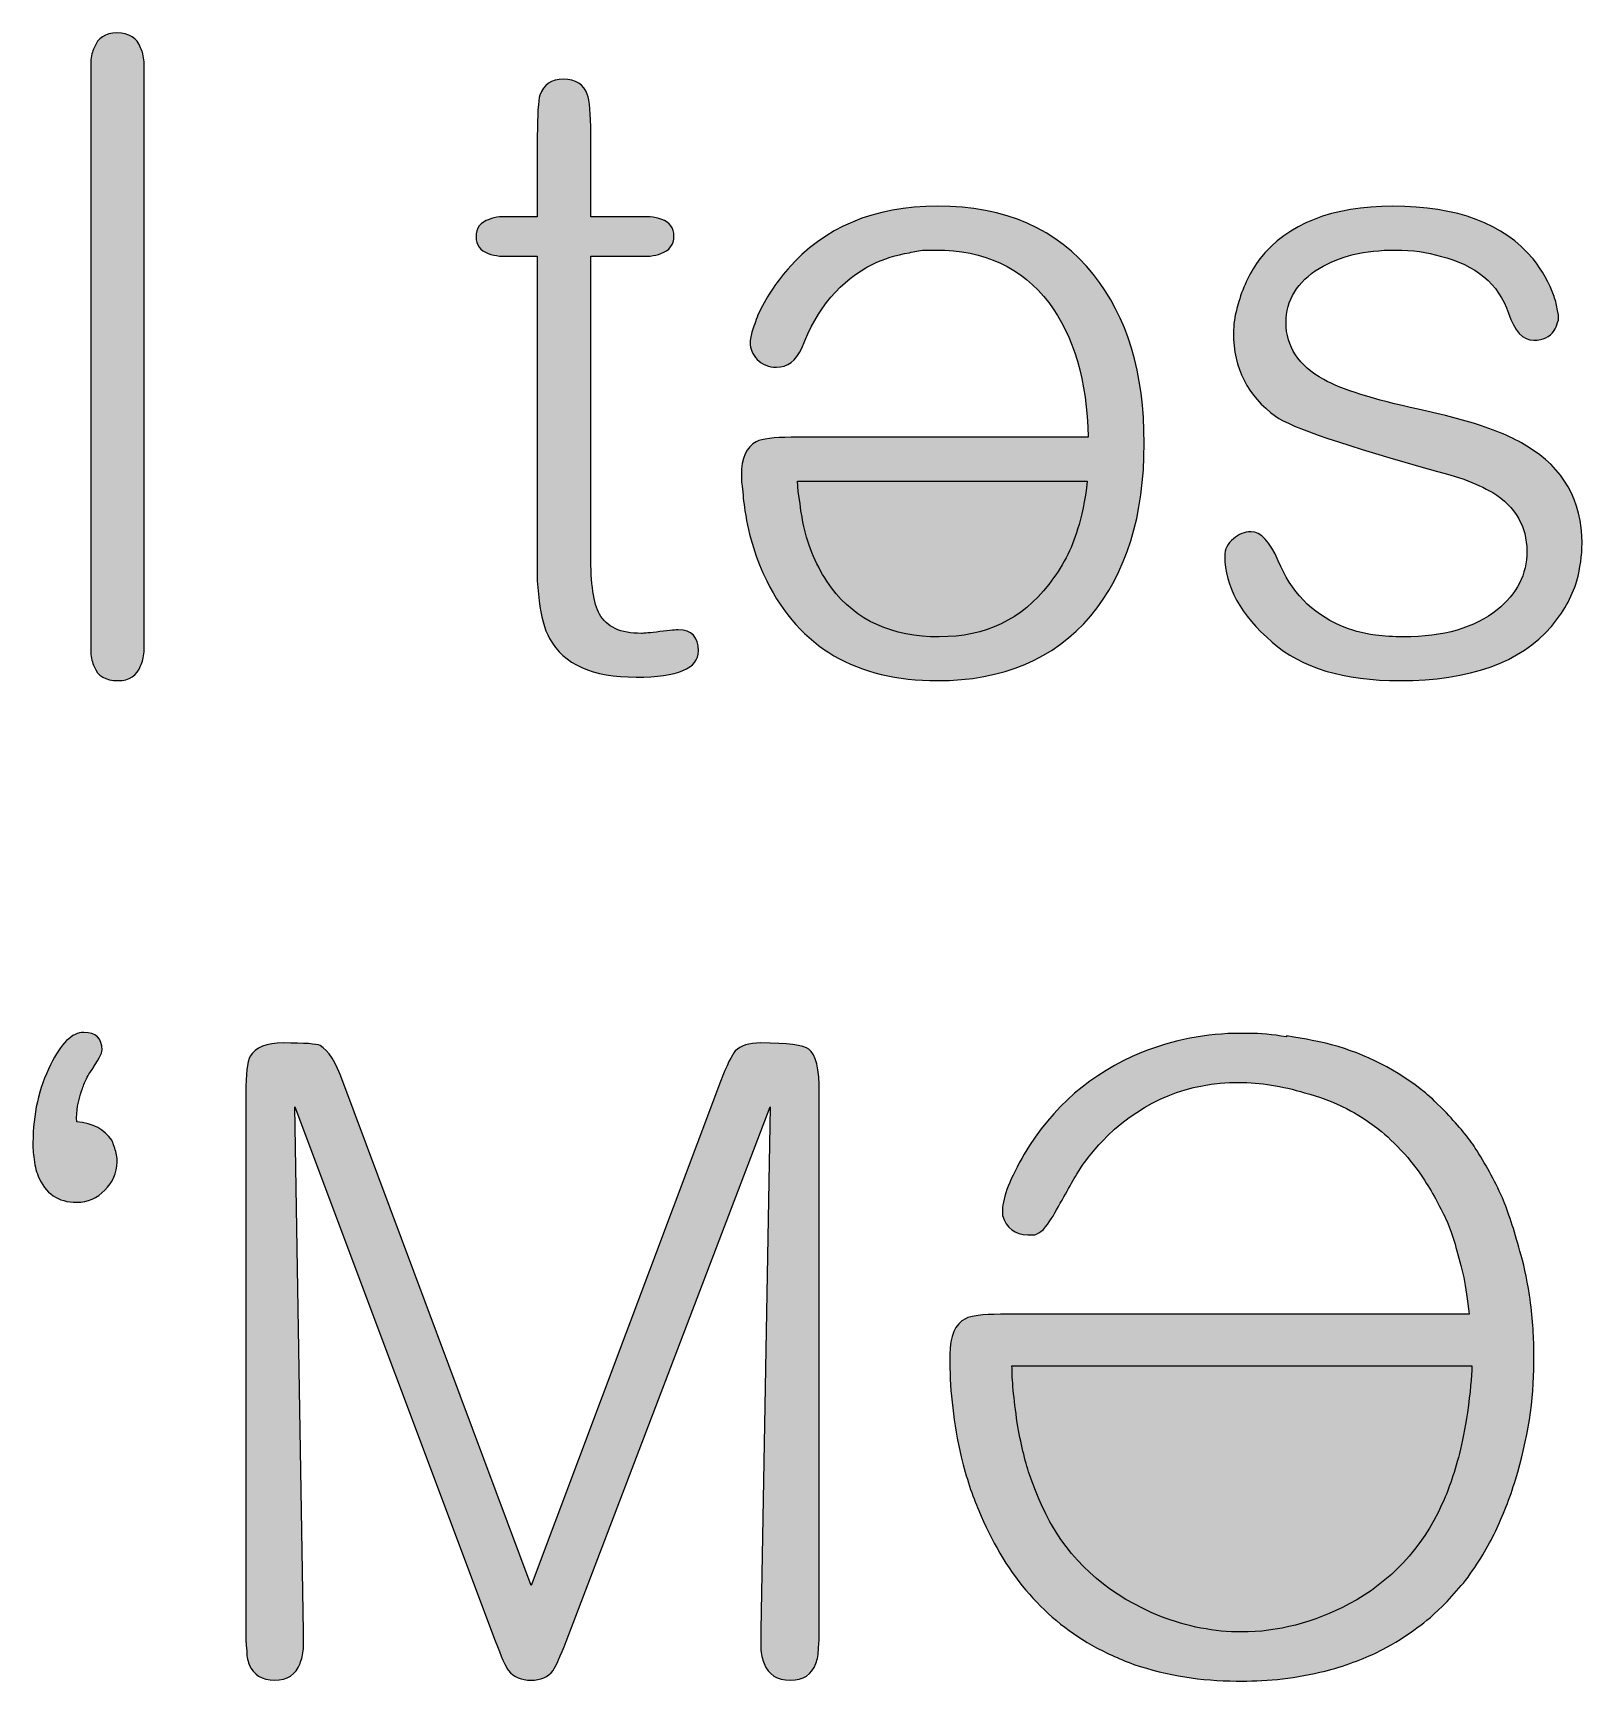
# Model space of a CAD drawing. Header units: centimetres. Extents: x -18.6 to 18.8, y -13 to 11.8.
# Drawn here: x -11.609 to -10.995, y -11.729 to -11.075 of the extents above; entities that cross this region are included whole.
import ezdxf

# ---------------------------------------------------------------- set-up
doc = ezdxf.new("R2010")
doc.units = ezdxf.units.CM
doc.header["$MEASUREMENT"] = 0
doc.layers.add('Layer 1', color=7, linetype='Continuous')

msp = doc.modelspace()

# ---------------------------------------------------------------- hatches: boundary and pattern name
at = {"layer": 'Layer 1', "true_color": 0x373435}
h = msp.add_hatch(color=250, dxfattribs=at)
edge = h.paths.add_edge_path()
edge.add_spline(control_points=[(-11.56522, -11.32013), (-11.56546, -11.32245), (-11.56592, -11.32429), (-11.56662, -11.32568), (-11.56801, -11.32962), (-11.57102, -11.33158), (-11.57565, -11.33158), (-11.58052, -11.33158), (-11.58365, -11.32974), (-11.58505, -11.32603), (-11.58574, -11.32442), (-11.5862, -11.32256), (-11.58643, -11.32047), (-11.58643, -11.32047), (-11.58643, -11.08605), (-11.58643, -11.08605), (-11.5862, -11.08373), (-11.58574, -11.08188), (-11.58505, -11.08049), (-11.58365, -11.07656), (-11.58063, -11.07459), (-11.576, -11.07459), (-11.57114, -11.07459), (-11.56801, -11.07656), (-11.56662, -11.08049), (-11.56592, -11.08188), (-11.56546, -11.08373), (-11.56522, -11.08605), (-11.56522, -11.08605), (-11.56522, -11.32013), (-11.56522, -11.32013)], knot_values=[0, 0, 0, 0, 0.1, 0.1, 0.1, 0.2, 0.2, 0.2, 0.3, 0.3, 0.3, 0.4, 0.4, 0.4, 0.5, 0.5, 0.5, 0.6, 0.6, 0.6, 0.7, 0.7, 0.7, 0.8, 0.8, 0.8, 0.9, 0.9, 0.9, 1, 1, 1, 1], degree=3, periodic=1)
h = msp.add_hatch(color=250, dxfattribs=at)
edge = h.paths.add_edge_path()
edge.add_spline(control_points=[(-11.38798, -11.14752), (-11.38798, -11.14752), (-11.36435, -11.14752), (-11.36435, -11.14752), (-11.36272, -11.14775), (-11.36122, -11.1481), (-11.35983, -11.14856), (-11.35659, -11.14972), (-11.35497, -11.15192), (-11.35497, -11.15516), (-11.35497, -11.15864), (-11.3567, -11.16095), (-11.36017, -11.16211), (-11.36133, -11.16257), (-11.36272, -11.16292), (-11.36435, -11.16315), (-11.36435, -11.16315), (-11.38798, -11.16315), (-11.38798, -11.16315), (-11.38798, -11.16315), (-11.38798, -11.28158), (-11.38798, -11.28158), (-11.38798, -11.29316), (-11.38682, -11.30103), (-11.38451, -11.30519), (-11.38173, -11.31029), (-11.37617, -11.31284), (-11.36783, -11.31284), (-11.36691, -11.31284), (-11.36446, -11.3126), (-11.36053, -11.31214), (-11.35636, -11.31168), (-11.35393, -11.31145), (-11.35324, -11.31145), (-11.3479, -11.31145), (-11.34524, -11.31422), (-11.34524, -11.31978), (-11.34524, -11.32673), (-11.35346, -11.3302), (-11.36991, -11.3302), (-11.38729, -11.3302), (-11.39876, -11.32511), (-11.40432, -11.31492), (-11.4064, -11.31098), (-11.40779, -11.306), (-11.40848, -11.29998), (-11.40848, -11.29998), (-11.40919, -11.292), (-11.40919, -11.292), (-11.40919, -11.292), (-11.40919, -11.16315), (-11.40919, -11.16315), (-11.40919, -11.16315), (-11.42413, -11.16315), (-11.42413, -11.16315), (-11.42575, -11.16292), (-11.42726, -11.16257), (-11.42864, -11.16211), (-11.43189, -11.16095), (-11.43351, -11.15875), (-11.43351, -11.15551), (-11.43351, -11.15204), (-11.43177, -11.14972), (-11.4283, -11.14856), (-11.42714, -11.1481), (-11.42575, -11.14775), (-11.42413, -11.14752), (-11.42413, -11.14752), (-11.40919, -11.14752), (-11.40919, -11.14752), (-11.40919, -11.14752), (-11.40919, -11.11557), (-11.40919, -11.11557), (-11.40919, -11.10701), (-11.40883, -11.10156), (-11.40814, -11.09925), (-11.40675, -11.09508), (-11.40362, -11.09299), (-11.39876, -11.09299), (-11.39389, -11.09299), (-11.39076, -11.09496), (-11.38937, -11.0989), (-11.38845, -11.10145), (-11.38798, -11.10665), (-11.38798, -11.11453), (-11.38798, -11.11453), (-11.38798, -11.14752), (-11.38798, -11.14752)], knot_values=[0, 0, 0, 0, 0.034483, 0.034483, 0.034483, 0.068966, 0.068966, 0.068966, 0.103448, 0.103448, 0.103448, 0.137931, 0.137931, 0.137931, 0.172414, 0.172414, 0.172414, 0.206897, 0.206897, 0.206897, 0.241379, 0.241379, 0.241379, 0.275862, 0.275862, 0.275862, 0.310345, 0.310345, 0.310345, 0.344828, 0.344828, 0.344828, 0.37931, 0.37931, 0.37931, 0.413793, 0.413793, 0.413793, 0.448276, 0.448276, 0.448276, 0.482759, 0.482759, 0.482759, 0.517241, 0.517241, 0.517241, 0.551724, 0.551724, 0.551724, 0.586207, 0.586207, 0.586207, 0.62069, 0.62069, 0.62069, 0.655172, 0.655172, 0.655172, 0.689655, 0.689655, 0.689655, 0.724138, 0.724138, 0.724138, 0.758621, 0.758621, 0.758621, 0.793103, 0.793103, 0.793103, 0.827586, 0.827586, 0.827586, 0.862069, 0.862069, 0.862069, 0.896552, 0.896552, 0.896552, 0.931034, 0.931034, 0.931034, 0.965517, 0.965517, 0.965517, 1, 1, 1, 1], degree=3, periodic=1)
h = msp.add_hatch(color=250, dxfattribs=at)
edge = h.paths.add_edge_path()
edge.add_spline(control_points=[(-11.19058, -11.23504), (-11.19105, -11.21258), (-11.19626, -11.19475), (-11.20622, -11.18156), (-11.21687, -11.16767), (-11.23182, -11.16072), (-11.25105, -11.16072), (-11.25105, -11.16072), (-11.25557, -11.16072), (-11.25557, -11.16072), (-11.25766, -11.16095), (-11.25962, -11.1613), (-11.26147, -11.16177), (-11.26681, -11.16269), (-11.27167, -11.16419), (-11.27607, -11.16627), (-11.28881, -11.17275), (-11.2982, -11.18387), (-11.30422, -11.19961), (-11.30653, -11.20471), (-11.30991, -11.20725), (-11.3143, -11.20725), (-11.31731, -11.20725), (-11.31986, -11.20622), (-11.32195, -11.20413), (-11.32381, -11.20205), (-11.32473, -11.19985), (-11.32473, -11.19753), (-11.32473, -11.19661), (-11.3245, -11.19522), (-11.32404, -11.19337), (-11.32334, -11.19128), (-11.32253, -11.18896), (-11.3216, -11.18642), (-11.31859, -11.17993), (-11.31465, -11.17391), (-11.30978, -11.16836), (-11.29542, -11.15169), (-11.27561, -11.14335), (-11.25036, -11.14335), (-11.22348, -11.14335), (-11.20286, -11.15238), (-11.18849, -11.17045), (-11.17505, -11.18711), (-11.16834, -11.20946), (-11.16834, -11.23747), (-11.16834, -11.26618), (-11.1754, -11.28898), (-11.18953, -11.30589), (-11.20413, -11.32302), (-11.22441, -11.33158), (-11.25036, -11.33158), (-11.28257, -11.33158), (-11.30514, -11.31839), (-11.31812, -11.292), (-11.32231, -11.28366), (-11.3252, -11.2744), (-11.32681, -11.26421), (-11.32728, -11.26074), (-11.32763, -11.2575), (-11.32786, -11.25448), (-11.32808, -11.25333), (-11.32821, -11.25229), (-11.32821, -11.25137), (-11.32821, -11.25137), (-11.32821, -11.24998), (-11.32821, -11.24998), (-11.32821, -11.24326), (-11.32624, -11.23887), (-11.32231, -11.23677), (-11.31998, -11.23562), (-11.31535, -11.23504), (-11.3084, -11.23504), (-11.3084, -11.23504), (-11.19058, -11.23504), (-11.19058, -11.23504)], knot_values=[0, 0, 0, 0, 0.04, 0.04, 0.04, 0.08, 0.08, 0.08, 0.12, 0.12, 0.12, 0.16, 0.16, 0.16, 0.2, 0.2, 0.2, 0.24, 0.24, 0.24, 0.28, 0.28, 0.28, 0.32, 0.32, 0.32, 0.36, 0.36, 0.36, 0.4, 0.4, 0.4, 0.44, 0.44, 0.44, 0.48, 0.48, 0.48, 0.52, 0.52, 0.52, 0.56, 0.56, 0.56, 0.6, 0.6, 0.6, 0.64, 0.64, 0.64, 0.68, 0.68, 0.68, 0.72, 0.72, 0.72, 0.76, 0.76, 0.76, 0.8, 0.8, 0.8, 0.84, 0.84, 0.84, 0.88, 0.88, 0.88, 0.92, 0.92, 0.92, 0.96, 0.96, 0.96, 1, 1, 1, 1], degree=3, periodic=1)
h = msp.add_hatch(color=250, dxfattribs=at)
edge = h.paths.add_edge_path()
edge.add_spline(control_points=[(-10.99457, -11.27706), (-10.99457, -11.28192), (-10.99527, -11.2869), (-10.99665, -11.292), (-10.99873, -11.29871), (-11.0021, -11.30473), (-11.00673, -11.31006), (-11.01901, -11.32442), (-11.03905, -11.33158), (-11.06685, -11.33158), (-11.08911, -11.33158), (-11.10601, -11.3265), (-11.11759, -11.31631), (-11.1301, -11.30542), (-11.13637, -11.29408), (-11.13637, -11.28227), (-11.13637, -11.2795), (-11.13521, -11.27718), (-11.1329, -11.27532), (-11.1308, -11.27348), (-11.12849, -11.27255), (-11.12594, -11.27255), (-11.122, -11.27255), (-11.11841, -11.27637), (-11.11516, -11.28401), (-11.11007, -11.29628), (-11.10184, -11.30485), (-11.0905, -11.30971), (-11.08631, -11.31156), (-11.08168, -11.31284), (-11.07659, -11.31353), (-11.07311, -11.314), (-11.0694, -11.31422), (-11.06546, -11.31422), (-11.04948, -11.31422), (-11.03709, -11.31063), (-11.02827, -11.30345), (-11.0204, -11.29721), (-11.01647, -11.28945), (-11.01647, -11.28019), (-11.01647, -11.27047), (-11.02098, -11.26271), (-11.03001, -11.25692), (-11.03326, -11.25506), (-11.03709, -11.25333), (-11.04149, -11.25171), (-11.04149, -11.25171), (-11.04705, -11.24998), (-11.04705, -11.24998), (-11.04705, -11.24998), (-11.04948, -11.24927), (-11.04948, -11.24927), (-11.04948, -11.24927), (-11.05192, -11.24858), (-11.05192, -11.24858), (-11.08852, -11.2384), (-11.10995, -11.23111), (-11.1162, -11.22671), (-11.12733, -11.21861), (-11.1329, -11.20761), (-11.1329, -11.19371), (-11.1329, -11.19209), (-11.13278, -11.19035), (-11.13255, -11.1885), (-11.13207, -11.18596), (-11.13149, -11.18353), (-11.1308, -11.18121), (-11.12895, -11.17496), (-11.12617, -11.16929), (-11.12247, -11.16419), (-11.11135, -11.1503), (-11.09374, -11.14335), (-11.06964, -11.14335), (-11.04415, -11.14335), (-11.02561, -11.1503), (-11.01403, -11.16419), (-11.01032, -11.16882), (-11.00755, -11.1738), (-11.00569, -11.17912), (-11.005, -11.18098), (-11.00453, -11.18283), (-11.00431, -11.18469), (-11.00431, -11.18469), (-11.00395, -11.18642), (-11.00395, -11.18642), (-11.00395, -11.18642), (-11.00395, -11.1885), (-11.00395, -11.1885), (-11.00395, -11.1885), (-11.00431, -11.18954), (-11.00431, -11.18954), (-11.00453, -11.1907), (-11.005, -11.19174), (-11.00569, -11.19267), (-11.00731, -11.19522), (-11.00997, -11.19649), (-11.01368, -11.19649), (-11.01809, -11.19649), (-11.02145, -11.1929), (-11.02377, -11.18572), (-11.0277, -11.17414), (-11.03673, -11.16662), (-11.05087, -11.16315), (-11.05597, -11.16153), (-11.06188, -11.16072), (-11.06859, -11.16072), (-11.08088, -11.16072), (-11.09095, -11.16315), (-11.09883, -11.16801), (-11.10764, -11.17333), (-11.11204, -11.18051), (-11.11204, -11.18954), (-11.11204, -11.19904), (-11.10706, -11.20656), (-11.0971, -11.21212), (-11.08992, -11.21606), (-11.07741, -11.21999), (-11.05956, -11.22393), (-11.05956, -11.22393), (-11.04879, -11.22635), (-11.04879, -11.22635), (-11.04879, -11.22635), (-11.03767, -11.22948), (-11.03767, -11.22948), (-11.02909, -11.23203), (-11.02203, -11.23504), (-11.01647, -11.23851), (-11.00187, -11.24731), (-10.99457, -11.26016), (-10.99457, -11.27706)], knot_values=[0, 0, 0, 0, 0.023256, 0.023256, 0.023256, 0.046512, 0.046512, 0.046512, 0.069767, 0.069767, 0.069767, 0.093023, 0.093023, 0.093023, 0.116279, 0.116279, 0.116279, 0.139535, 0.139535, 0.139535, 0.162791, 0.162791, 0.162791, 0.186047, 0.186047, 0.186047, 0.209302, 0.209302, 0.209302, 0.232558, 0.232558, 0.232558, 0.255814, 0.255814, 0.255814, 0.27907, 0.27907, 0.27907, 0.302326, 0.302326, 0.302326, 0.325581, 0.325581, 0.325581, 0.348837, 0.348837, 0.348837, 0.372093, 0.372093, 0.372093, 0.395349, 0.395349, 0.395349, 0.418605, 0.418605, 0.418605, 0.44186, 0.44186, 0.44186, 0.465116, 0.465116, 0.465116, 0.488372, 0.488372, 0.488372, 0.511628, 0.511628, 0.511628, 0.534884, 0.534884, 0.534884, 0.55814, 0.55814, 0.55814, 0.581395, 0.581395, 0.581395, 0.604651, 0.604651, 0.604651, 0.627907, 0.627907, 0.627907, 0.651163, 0.651163, 0.651163, 0.674419, 0.674419, 0.674419, 0.697674, 0.697674, 0.697674, 0.72093, 0.72093, 0.72093, 0.744186, 0.744186, 0.744186, 0.767442, 0.767442, 0.767442, 0.790698, 0.790698, 0.790698, 0.813953, 0.813953, 0.813953, 0.837209, 0.837209, 0.837209, 0.860465, 0.860465, 0.860465, 0.883721, 0.883721, 0.883721, 0.906977, 0.906977, 0.906977, 0.930233, 0.930233, 0.930233, 0.953488, 0.953488, 0.953488, 0.976744, 0.976744, 0.976744, 1, 1, 1, 1], degree=3, periodic=1)
h = msp.add_hatch(color=250, dxfattribs=at)
edge = h.paths.add_edge_path()
edge.add_spline(control_points=[(-11.30595, -11.2524), (-11.30595, -11.2524), (-11.30561, -11.25658), (-11.30561, -11.25658), (-11.30561, -11.25658), (-11.30492, -11.26143), (-11.30492, -11.26143), (-11.30445, -11.26514), (-11.30387, -11.2685), (-11.30318, -11.27151), (-11.30109, -11.28008), (-11.29751, -11.28783), (-11.2924, -11.29477), (-11.28268, -11.30774), (-11.26843, -11.31422), (-11.24966, -11.31422), (-11.23135, -11.31422), (-11.21687, -11.30728), (-11.20622, -11.29339), (-11.20089, -11.28667), (-11.19707, -11.27938), (-11.19475, -11.27151), (-11.19313, -11.26664), (-11.19186, -11.26027), (-11.19093, -11.2524), (-11.19093, -11.2524), (-11.30595, -11.2524), (-11.30595, -11.2524)], knot_values=[0, 0, 0, 0, 0.111111, 0.111111, 0.111111, 0.222222, 0.222222, 0.222222, 0.333333, 0.333333, 0.333333, 0.444444, 0.444444, 0.444444, 0.555556, 0.555556, 0.555556, 0.666667, 0.666667, 0.666667, 0.777778, 0.777778, 0.777778, 0.888889, 0.888889, 0.888889, 1, 1, 1, 1], degree=3, periodic=1)
h = msp.add_hatch(color=250, dxfattribs=at)
edge = h.paths.add_edge_path()
edge.add_spline(control_points=[(-11.59196, -11.50662), (-11.58548, -11.50732), (-11.58084, -11.50975), (-11.57806, -11.51392), (-11.57737, -11.51554), (-11.57679, -11.51728), (-11.57632, -11.51913), (-11.57632, -11.51913), (-11.57598, -11.52121), (-11.57598, -11.52121), (-11.57598, -11.52121), (-11.57598, -11.5226), (-11.57598, -11.5226), (-11.57598, -11.527), (-11.5776, -11.5307), (-11.58084, -11.53371), (-11.58386, -11.53696), (-11.58757, -11.53857), (-11.59196, -11.53857), (-11.59939, -11.53857), (-11.60447, -11.5351), (-11.60726, -11.52815), (-11.60818, -11.52607), (-11.60876, -11.52352), (-11.60899, -11.52052), (-11.60923, -11.51936), (-11.60934, -11.5182), (-11.60934, -11.51704), (-11.60934, -11.51704), (-11.60934, -11.51496), (-11.60934, -11.51496), (-11.60934, -11.50362), (-11.60702, -11.49331), (-11.60239, -11.48405), (-11.59822, -11.47549), (-11.59382, -11.4712), (-11.58919, -11.4712), (-11.58433, -11.4712), (-11.58189, -11.47352), (-11.58189, -11.47815), (-11.58189, -11.47931), (-11.5835, -11.48231), (-11.58675, -11.48718), (-11.58722, -11.48787), (-11.58769, -11.48868), (-11.58814, -11.4896), (-11.58885, -11.491), (-11.58942, -11.4925), (-11.58988, -11.49412), (-11.59151, -11.49829), (-11.5922, -11.50246), (-11.59196, -11.50662)], knot_values=[0, 0, 0, 0, 0.058824, 0.058824, 0.058824, 0.117647, 0.117647, 0.117647, 0.176471, 0.176471, 0.176471, 0.235294, 0.235294, 0.235294, 0.294118, 0.294118, 0.294118, 0.352941, 0.352941, 0.352941, 0.411765, 0.411765, 0.411765, 0.470588, 0.470588, 0.470588, 0.529412, 0.529412, 0.529412, 0.588235, 0.588235, 0.588235, 0.647059, 0.647059, 0.647059, 0.705882, 0.705882, 0.705882, 0.764706, 0.764706, 0.764706, 0.823529, 0.823529, 0.823529, 0.882353, 0.882353, 0.882353, 0.941176, 0.941176, 0.941176, 1, 1, 1, 1], degree=3, periodic=1)
h = msp.add_hatch(color=250, dxfattribs=at)
edge = h.paths.add_edge_path()
edge.add_spline(control_points=[(-11.33653, -11.49065), (-11.33397, -11.48417), (-11.332, -11.48012), (-11.33062, -11.47849), (-11.32854, -11.47641), (-11.32518, -11.47537), (-11.32054, -11.47537), (-11.30989, -11.47537), (-11.30351, -11.47618), (-11.30143, -11.4778), (-11.29864, -11.47989), (-11.29726, -11.48567), (-11.29726, -11.49517), (-11.29726, -11.49517), (-11.29726, -11.71222), (-11.29726, -11.71222), (-11.29726, -11.71222), (-11.29761, -11.71535), (-11.29761, -11.71535), (-11.29761, -11.7179), (-11.29795, -11.71998), (-11.29864, -11.72161), (-11.30027, -11.726), (-11.30363, -11.7282), (-11.30873, -11.7282), (-11.31406, -11.7282), (-11.31753, -11.726), (-11.31915, -11.72161), (-11.31985, -11.71998), (-11.3203, -11.7179), (-11.32054, -11.71535), (-11.32054, -11.71535), (-11.32054, -11.7084), (-11.32054, -11.7084), (-11.32054, -11.7084), (-11.31672, -11.50072), (-11.31672, -11.50072), (-11.31672, -11.50072), (-11.3977, -11.71292), (-11.3977, -11.71292), (-11.40001, -11.71871), (-11.40175, -11.72253), (-11.40291, -11.72438), (-11.40499, -11.72693), (-11.40789, -11.7282), (-11.4116, -11.7282), (-11.41553, -11.7282), (-11.41855, -11.72693), (-11.42063, -11.72438), (-11.42179, -11.72276), (-11.42352, -11.71882), (-11.42585, -11.71257), (-11.42585, -11.71257), (-11.50543, -11.50072), (-11.50543, -11.50072), (-11.50543, -11.50072), (-11.50196, -11.70909), (-11.50196, -11.70909), (-11.50196, -11.70909), (-11.50196, -11.71569), (-11.50196, -11.71569), (-11.50219, -11.71801), (-11.50266, -11.71998), (-11.50335, -11.72161), (-11.50497, -11.726), (-11.50832, -11.7282), (-11.51343, -11.7282), (-11.51852, -11.7282), (-11.52188, -11.72611), (-11.52351, -11.72195), (-11.5242, -11.72033), (-11.52454, -11.71824), (-11.52454, -11.71569), (-11.52454, -11.71569), (-11.52489, -11.71257), (-11.52489, -11.71257), (-11.52489, -11.71257), (-11.52489, -11.49517), (-11.52489, -11.49517), (-11.52489, -11.48776), (-11.52431, -11.48289), (-11.52315, -11.48058), (-11.52107, -11.4771), (-11.51667, -11.47537), (-11.50995, -11.47537), (-11.50161, -11.47537), (-11.49675, -11.47571), (-11.49535, -11.47641), (-11.4921, -11.47826), (-11.4891, -11.48301), (-11.48632, -11.49065), (-11.48632, -11.49065), (-11.4116, -11.69069), (-11.4116, -11.69069), (-11.4116, -11.69069), (-11.33653, -11.49065), (-11.33653, -11.49065)], knot_values=[0, 0, 0, 0, 0.03125, 0.03125, 0.03125, 0.0625, 0.0625, 0.0625, 0.09375, 0.09375, 0.09375, 0.125, 0.125, 0.125, 0.15625, 0.15625, 0.15625, 0.1875, 0.1875, 0.1875, 0.21875, 0.21875, 0.21875, 0.25, 0.25, 0.25, 0.28125, 0.28125, 0.28125, 0.3125, 0.3125, 0.3125, 0.34375, 0.34375, 0.34375, 0.375, 0.375, 0.375, 0.40625, 0.40625, 0.40625, 0.4375, 0.4375, 0.4375, 0.46875, 0.46875, 0.46875, 0.5, 0.5, 0.5, 0.53125, 0.53125, 0.53125, 0.5625, 0.5625, 0.5625, 0.59375, 0.59375, 0.59375, 0.625, 0.625, 0.625, 0.65625, 0.65625, 0.65625, 0.6875, 0.6875, 0.6875, 0.71875, 0.71875, 0.71875, 0.75, 0.75, 0.75, 0.78125, 0.78125, 0.78125, 0.8125, 0.8125, 0.8125, 0.84375, 0.84375, 0.84375, 0.875, 0.875, 0.875, 0.90625, 0.90625, 0.90625, 0.9375, 0.9375, 0.9375, 0.96875, 0.96875, 0.96875, 1, 1, 1, 1], degree=3, periodic=1)
h = msp.add_hatch(color=250, dxfattribs=at)
edge = h.paths.add_edge_path()
edge.add_spline(control_points=[(-11.13008, -11.47155), (-11.13008, -11.47155), (-11.12697, -11.47155), (-11.12697, -11.47155), (-11.12233, -11.47155), (-11.11734, -11.47201), (-11.11202, -11.47294), (-11.11202, -11.47294), (-11.11167, -11.47259), (-11.11167, -11.47259), (-11.10426, -11.47375), (-11.09835, -11.47491), (-11.09395, -11.47607), (-11.08028, -11.47976), (-11.06788, -11.48613), (-11.05676, -11.49517), (-11.05444, -11.49702), (-11.05166, -11.49968), (-11.04842, -11.50315), (-11.04331, -11.50847), (-11.0395, -11.5131), (-11.03695, -11.51704), (-11.03302, -11.52307), (-11.02941, -11.52967), (-11.02617, -11.53684), (-11.02386, -11.54239), (-11.02154, -11.54946), (-11.01923, -11.55802), (-11.01783, -11.56243), (-11.01657, -11.56821), (-11.0154, -11.57539), (-11.01424, -11.58396), (-11.01366, -11.59148), (-11.01366, -11.59796), (-11.01366, -11.59796), (-11.01366, -11.60214), (-11.01366, -11.60214), (-11.01366, -11.61695), (-11.0161, -11.63246), (-11.02096, -11.64867), (-11.02328, -11.65608), (-11.02594, -11.66291), (-11.02895, -11.66916), (-11.03174, -11.67517), (-11.03568, -11.68166), (-11.04077, -11.68861), (-11.04308, -11.69138), (-11.04553, -11.69417), (-11.04808, -11.69695), (-11.05317, -11.70204), (-11.05698, -11.7054), (-11.05954, -11.70701), (-11.06441, -11.71072), (-11.06915, -11.71372), (-11.07378, -11.71604), (-11.07889, -11.71882), (-11.08571, -11.72148), (-11.09429, -11.72403), (-11.10588, -11.72704), (-11.11699, -11.72855), (-11.12766, -11.72855), (-11.12766, -11.72855), (-11.13182, -11.72855), (-11.13182, -11.72855), (-11.14549, -11.72855), (-11.15905, -11.72635), (-11.17249, -11.72195), (-11.17851, -11.71964), (-11.18407, -11.71709), (-11.18917, -11.7143), (-11.2091, -11.70296), (-11.22404, -11.68514), (-11.234, -11.66082), (-11.23655, -11.65504), (-11.23887, -11.64798), (-11.24096, -11.63964), (-11.24397, -11.62622), (-11.24547, -11.6137), (-11.24547, -11.60214), (-11.24547, -11.60214), (-11.24547, -11.59901), (-11.24547, -11.59901), (-11.24547, -11.5916), (-11.24339, -11.58685), (-11.23922, -11.58477), (-11.23713, -11.58361), (-11.23249, -11.58303), (-11.22532, -11.58303), (-11.18593, -11.58303), (-11.14978, -11.58303), (-11.11688, -11.58303), (-11.11688, -11.58303), (-11.03938, -11.58303), (-11.03938, -11.58303), (-11.04007, -11.57725), (-11.04077, -11.57238), (-11.04147, -11.56844), (-11.04355, -11.55965), (-11.04564, -11.55259), (-11.04772, -11.54726), (-11.05004, -11.54193), (-11.05293, -11.53649), (-11.0564, -11.53094), (-11.05826, -11.52793), (-11.0607, -11.52457), (-11.06372, -11.52086), (-11.06741, -11.5167), (-11.07089, -11.51323), (-11.07415, -11.51044), (-11.07923, -11.50651), (-11.08387, -11.5035), (-11.08803, -11.50141), (-11.09337, -11.49863), (-11.09893, -11.49655), (-11.10472, -11.49517), (-11.11352, -11.49239), (-11.12221, -11.491), (-11.13078, -11.491), (-11.15071, -11.491), (-11.16808, -11.49806), (-11.18291, -11.51218), (-11.18778, -11.51728), (-11.19126, -11.52144), (-11.19334, -11.52468), (-11.19543, -11.52793), (-11.19844, -11.53313), (-11.20238, -11.54031), (-11.20423, -11.54378), (-11.20621, -11.5468), (-11.20829, -11.54934), (-11.20968, -11.5505), (-11.21084, -11.5512), (-11.21176, -11.55143), (-11.21223, -11.55143), (-11.21315, -11.55143), (-11.21454, -11.55143), (-11.21963, -11.55143), (-11.22301, -11.54888), (-11.22462, -11.54378), (-11.22462, -11.54286), (-11.22462, -11.54217), (-11.22462, -11.5417), (-11.22439, -11.53638), (-11.22149, -11.52897), (-11.21593, -11.51947), (-11.20481, -11.50072), (-11.18928, -11.48729), (-11.16936, -11.47918), (-11.15685, -11.4741), (-11.14376, -11.47155), (-11.13008, -11.47155)], knot_values=[0, 0, 0, 0, 0.02, 0.02, 0.02, 0.04, 0.04, 0.04, 0.06, 0.06, 0.06, 0.08, 0.08, 0.08, 0.1, 0.1, 0.1, 0.12, 0.12, 0.12, 0.14, 0.14, 0.14, 0.16, 0.16, 0.16, 0.18, 0.18, 0.18, 0.2, 0.2, 0.2, 0.22, 0.22, 0.22, 0.24, 0.24, 0.24, 0.26, 0.26, 0.26, 0.28, 0.28, 0.28, 0.3, 0.3, 0.3, 0.32, 0.32, 0.32, 0.34, 0.34, 0.34, 0.36, 0.36, 0.36, 0.38, 0.38, 0.38, 0.4, 0.4, 0.4, 0.42, 0.42, 0.42, 0.44, 0.44, 0.44, 0.46, 0.46, 0.46, 0.48, 0.48, 0.48, 0.5, 0.5, 0.5, 0.52, 0.52, 0.52, 0.54, 0.54, 0.54, 0.56, 0.56, 0.56, 0.58, 0.58, 0.58, 0.6, 0.6, 0.6, 0.62, 0.62, 0.62, 0.64, 0.64, 0.64, 0.66, 0.66, 0.66, 0.68, 0.68, 0.68, 0.7, 0.7, 0.7, 0.72, 0.72, 0.72, 0.74, 0.74, 0.74, 0.76, 0.76, 0.76, 0.78, 0.78, 0.78, 0.8, 0.8, 0.8, 0.82, 0.82, 0.82, 0.84, 0.84, 0.84, 0.86, 0.86, 0.86, 0.88, 0.88, 0.88, 0.9, 0.9, 0.9, 0.92, 0.92, 0.92, 0.94, 0.94, 0.94, 0.96, 0.96, 0.96, 0.98, 0.98, 0.98, 1, 1, 1, 1], degree=3, periodic=1)
h = msp.add_hatch(color=250, dxfattribs=at)
edge = h.paths.add_edge_path()
edge.add_spline(control_points=[(-11.2208, -11.60352), (-11.2208, -11.60885), (-11.22011, -11.61637), (-11.21871, -11.62609), (-11.21732, -11.6342), (-11.21569, -11.64103), (-11.21384, -11.64659), (-11.21107, -11.65446), (-11.20818, -11.66106), (-11.20516, -11.66638), (-11.19566, -11.68282), (-11.1813, -11.69498), (-11.16207, -11.70285), (-11.15118, -11.70701), (-11.1404, -11.70909), (-11.12974, -11.70909), (-11.11538, -11.70909), (-11.10113, -11.7054), (-11.08699, -11.69798), (-11.07054, -11.68919), (-11.05826, -11.67599), (-11.05016, -11.6584), (-11.04784, -11.65353), (-11.04553, -11.64682), (-11.0432, -11.63825), (-11.04205, -11.63385), (-11.041, -11.62841), (-11.04007, -11.62193), (-11.03892, -11.61406), (-11.03834, -11.60791), (-11.03834, -11.60352), (-11.03834, -11.60352), (-11.2208, -11.60352), (-11.2208, -11.60352)], knot_values=[0, 0, 0, 0, 0.090909, 0.090909, 0.090909, 0.181818, 0.181818, 0.181818, 0.272727, 0.272727, 0.272727, 0.363636, 0.363636, 0.363636, 0.454545, 0.454545, 0.454545, 0.545455, 0.545455, 0.545455, 0.636364, 0.636364, 0.636364, 0.727273, 0.727273, 0.727273, 0.818182, 0.818182, 0.818182, 0.909091, 0.909091, 0.909091, 1, 1, 1, 1], degree=3, periodic=1)

# ---------------------------------------------------------------- linework, layer by layer
at = {"layer": 'Layer 1', "color": 250}
for points, knots in [([(-11.56522, -11.32013), (-11.56546, -11.32245), (-11.56592, -11.32429), (-11.56662, -11.32568), (-11.56801, -11.32962), (-11.57102, -11.33158), (-11.57565, -11.33158), (-11.58052, -11.33158), (-11.58365, -11.32974), (-11.58505, -11.32603), (-11.58574, -11.32442), (-11.5862, -11.32256), (-11.58643, -11.32047), (-11.58643, -11.32047), (-11.58643, -11.08605), (-11.58643, -11.08605), (-11.5862, -11.08373), (-11.58574, -11.08188), (-11.58505, -11.08049), (-11.58365, -11.07656), (-11.58063, -11.07459), (-11.576, -11.07459), (-11.57114, -11.07459), (-11.56801, -11.07656), (-11.56662, -11.08049), (-11.56592, -11.08188), (-11.56546, -11.08373), (-11.56522, -11.08605), (-11.56522, -11.08605), (-11.56522, -11.32013), (-11.56522, -11.32013)], [0, 0, 0, 0, 0.1, 0.1, 0.1, 0.2, 0.2, 0.2, 0.3, 0.3, 0.3, 0.4, 0.4, 0.4, 0.5, 0.5, 0.5, 0.6, 0.6, 0.6, 0.7, 0.7, 0.7, 0.8, 0.8, 0.8, 0.9, 0.9, 0.9, 1, 1, 1, 1]), ([(-11.38798, -11.14752), (-11.38798, -11.14752), (-11.36435, -11.14752), (-11.36435, -11.14752), (-11.36272, -11.14775), (-11.36122, -11.1481), (-11.35983, -11.14856), (-11.35659, -11.14972), (-11.35497, -11.15192), (-11.35497, -11.15516), (-11.35497, -11.15864), (-11.3567, -11.16095), (-11.36017, -11.16211), (-11.36133, -11.16257), (-11.36272, -11.16292), (-11.36435, -11.16315), (-11.36435, -11.16315), (-11.38798, -11.16315), (-11.38798, -11.16315), (-11.38798, -11.16315), (-11.38798, -11.28158), (-11.38798, -11.28158), (-11.38798, -11.29316), (-11.38682, -11.30103), (-11.38451, -11.30519), (-11.38173, -11.31029), (-11.37617, -11.31284), (-11.36783, -11.31284), (-11.36691, -11.31284), (-11.36446, -11.3126), (-11.36053, -11.31214), (-11.35636, -11.31168), (-11.35393, -11.31145), (-11.35324, -11.31145), (-11.3479, -11.31145), (-11.34524, -11.31422), (-11.34524, -11.31978), (-11.34524, -11.32673), (-11.35346, -11.3302), (-11.36991, -11.3302), (-11.38729, -11.3302), (-11.39876, -11.32511), (-11.40432, -11.31492), (-11.4064, -11.31098), (-11.40779, -11.306), (-11.40848, -11.29998), (-11.40848, -11.29998), (-11.40919, -11.292), (-11.40919, -11.292), (-11.40919, -11.292), (-11.40919, -11.16315), (-11.40919, -11.16315), (-11.40919, -11.16315), (-11.42413, -11.16315), (-11.42413, -11.16315), (-11.42575, -11.16292), (-11.42726, -11.16257), (-11.42864, -11.16211), (-11.43189, -11.16095), (-11.43351, -11.15875), (-11.43351, -11.15551), (-11.43351, -11.15204), (-11.43177, -11.14972), (-11.4283, -11.14856), (-11.42714, -11.1481), (-11.42575, -11.14775), (-11.42413, -11.14752), (-11.42413, -11.14752), (-11.40919, -11.14752), (-11.40919, -11.14752), (-11.40919, -11.14752), (-11.40919, -11.11557), (-11.40919, -11.11557), (-11.40919, -11.10701), (-11.40883, -11.10156), (-11.40814, -11.09925), (-11.40675, -11.09508), (-11.40362, -11.09299), (-11.39876, -11.09299), (-11.39389, -11.09299), (-11.39076, -11.09496), (-11.38937, -11.0989), (-11.38845, -11.10145), (-11.38798, -11.10665), (-11.38798, -11.11453), (-11.38798, -11.11453), (-11.38798, -11.14752), (-11.38798, -11.14752)], [0, 0, 0, 0, 0.034483, 0.034483, 0.034483, 0.068966, 0.068966, 0.068966, 0.103448, 0.103448, 0.103448, 0.137931, 0.137931, 0.137931, 0.172414, 0.172414, 0.172414, 0.206897, 0.206897, 0.206897, 0.241379, 0.241379, 0.241379, 0.275862, 0.275862, 0.275862, 0.310345, 0.310345, 0.310345, 0.344828, 0.344828, 0.344828, 0.37931, 0.37931, 0.37931, 0.413793, 0.413793, 0.413793, 0.448276, 0.448276, 0.448276, 0.482759, 0.482759, 0.482759, 0.517241, 0.517241, 0.517241, 0.551724, 0.551724, 0.551724, 0.586207, 0.586207, 0.586207, 0.62069, 0.62069, 0.62069, 0.655172, 0.655172, 0.655172, 0.689655, 0.689655, 0.689655, 0.724138, 0.724138, 0.724138, 0.758621, 0.758621, 0.758621, 0.793103, 0.793103, 0.793103, 0.827586, 0.827586, 0.827586, 0.862069, 0.862069, 0.862069, 0.896552, 0.896552, 0.896552, 0.931034, 0.931034, 0.931034, 0.965517, 0.965517, 0.965517, 1, 1, 1, 1]), ([(-11.19058, -11.23504), (-11.19105, -11.21258), (-11.19626, -11.19475), (-11.20622, -11.18156), (-11.21687, -11.16767), (-11.23182, -11.16072), (-11.25105, -11.16072), (-11.25105, -11.16072), (-11.25557, -11.16072), (-11.25557, -11.16072), (-11.25766, -11.16095), (-11.25962, -11.1613), (-11.26147, -11.16177), (-11.26681, -11.16269), (-11.27167, -11.16419), (-11.27607, -11.16627), (-11.28881, -11.17275), (-11.2982, -11.18387), (-11.30422, -11.19961), (-11.30653, -11.20471), (-11.30991, -11.20725), (-11.3143, -11.20725), (-11.31731, -11.20725), (-11.31986, -11.20622), (-11.32195, -11.20413), (-11.32381, -11.20205), (-11.32473, -11.19985), (-11.32473, -11.19753), (-11.32473, -11.19661), (-11.3245, -11.19522), (-11.32404, -11.19337), (-11.32334, -11.19128), (-11.32253, -11.18896), (-11.3216, -11.18642), (-11.31859, -11.17993), (-11.31465, -11.17391), (-11.30978, -11.16836), (-11.29542, -11.15169), (-11.27561, -11.14335), (-11.25036, -11.14335), (-11.22348, -11.14335), (-11.20286, -11.15238), (-11.18849, -11.17045), (-11.17505, -11.18711), (-11.16834, -11.20946), (-11.16834, -11.23747), (-11.16834, -11.26618), (-11.1754, -11.28898), (-11.18953, -11.30589), (-11.20413, -11.32302), (-11.22441, -11.33158), (-11.25036, -11.33158), (-11.28257, -11.33158), (-11.30514, -11.31839), (-11.31812, -11.292), (-11.32231, -11.28366), (-11.3252, -11.2744), (-11.32681, -11.26421), (-11.32728, -11.26074), (-11.32763, -11.2575), (-11.32786, -11.25448), (-11.32808, -11.25333), (-11.32821, -11.25229), (-11.32821, -11.25137), (-11.32821, -11.25137), (-11.32821, -11.24998), (-11.32821, -11.24998), (-11.32821, -11.24326), (-11.32624, -11.23887), (-11.32231, -11.23677), (-11.31998, -11.23562), (-11.31535, -11.23504), (-11.3084, -11.23504), (-11.3084, -11.23504), (-11.19058, -11.23504), (-11.19058, -11.23504)], [0, 0, 0, 0, 0.04, 0.04, 0.04, 0.08, 0.08, 0.08, 0.12, 0.12, 0.12, 0.16, 0.16, 0.16, 0.2, 0.2, 0.2, 0.24, 0.24, 0.24, 0.28, 0.28, 0.28, 0.32, 0.32, 0.32, 0.36, 0.36, 0.36, 0.4, 0.4, 0.4, 0.44, 0.44, 0.44, 0.48, 0.48, 0.48, 0.52, 0.52, 0.52, 0.56, 0.56, 0.56, 0.6, 0.6, 0.6, 0.64, 0.64, 0.64, 0.68, 0.68, 0.68, 0.72, 0.72, 0.72, 0.76, 0.76, 0.76, 0.8, 0.8, 0.8, 0.84, 0.84, 0.84, 0.88, 0.88, 0.88, 0.92, 0.92, 0.92, 0.96, 0.96, 0.96, 1, 1, 1, 1]), ([(-10.99457, -11.27706), (-10.99457, -11.28192), (-10.99527, -11.2869), (-10.99665, -11.292), (-10.99873, -11.29871), (-11.0021, -11.30473), (-11.00673, -11.31006), (-11.01901, -11.32442), (-11.03905, -11.33158), (-11.06685, -11.33158), (-11.08911, -11.33158), (-11.10601, -11.3265), (-11.11759, -11.31631), (-11.1301, -11.30542), (-11.13637, -11.29408), (-11.13637, -11.28227), (-11.13637, -11.2795), (-11.13521, -11.27718), (-11.1329, -11.27532), (-11.1308, -11.27348), (-11.12849, -11.27255), (-11.12594, -11.27255), (-11.122, -11.27255), (-11.11841, -11.27637), (-11.11516, -11.28401), (-11.11007, -11.29628), (-11.10184, -11.30485), (-11.0905, -11.30971), (-11.08631, -11.31156), (-11.08168, -11.31284), (-11.07659, -11.31353), (-11.07311, -11.314), (-11.0694, -11.31422), (-11.06546, -11.31422), (-11.04948, -11.31422), (-11.03709, -11.31063), (-11.02827, -11.30345), (-11.0204, -11.29721), (-11.01647, -11.28945), (-11.01647, -11.28019), (-11.01647, -11.27047), (-11.02098, -11.26271), (-11.03001, -11.25692), (-11.03326, -11.25506), (-11.03709, -11.25333), (-11.04149, -11.25171), (-11.04149, -11.25171), (-11.04705, -11.24998), (-11.04705, -11.24998), (-11.04705, -11.24998), (-11.04948, -11.24927), (-11.04948, -11.24927), (-11.04948, -11.24927), (-11.05192, -11.24858), (-11.05192, -11.24858), (-11.08852, -11.2384), (-11.10995, -11.23111), (-11.1162, -11.22671), (-11.12733, -11.21861), (-11.1329, -11.20761), (-11.1329, -11.19371), (-11.1329, -11.19209), (-11.13278, -11.19035), (-11.13255, -11.1885), (-11.13207, -11.18596), (-11.13149, -11.18353), (-11.1308, -11.18121), (-11.12895, -11.17496), (-11.12617, -11.16929), (-11.12247, -11.16419), (-11.11135, -11.1503), (-11.09374, -11.14335), (-11.06964, -11.14335), (-11.04415, -11.14335), (-11.02561, -11.1503), (-11.01403, -11.16419), (-11.01032, -11.16882), (-11.00755, -11.1738), (-11.00569, -11.17912), (-11.005, -11.18098), (-11.00453, -11.18283), (-11.00431, -11.18469), (-11.00431, -11.18469), (-11.00395, -11.18642), (-11.00395, -11.18642), (-11.00395, -11.18642), (-11.00395, -11.1885), (-11.00395, -11.1885), (-11.00395, -11.1885), (-11.00431, -11.18954), (-11.00431, -11.18954), (-11.00453, -11.1907), (-11.005, -11.19174), (-11.00569, -11.19267), (-11.00731, -11.19522), (-11.00997, -11.19649), (-11.01368, -11.19649), (-11.01809, -11.19649), (-11.02145, -11.1929), (-11.02377, -11.18572), (-11.0277, -11.17414), (-11.03673, -11.16662), (-11.05087, -11.16315), (-11.05597, -11.16153), (-11.06188, -11.16072), (-11.06859, -11.16072), (-11.08088, -11.16072), (-11.09095, -11.16315), (-11.09883, -11.16801), (-11.10764, -11.17333), (-11.11204, -11.18051), (-11.11204, -11.18954), (-11.11204, -11.19904), (-11.10706, -11.20656), (-11.0971, -11.21212), (-11.08992, -11.21606), (-11.07741, -11.21999), (-11.05956, -11.22393), (-11.05956, -11.22393), (-11.04879, -11.22635), (-11.04879, -11.22635), (-11.04879, -11.22635), (-11.03767, -11.22948), (-11.03767, -11.22948), (-11.02909, -11.23203), (-11.02203, -11.23504), (-11.01647, -11.23851), (-11.00187, -11.24731), (-10.99457, -11.26016), (-10.99457, -11.27706)], [0, 0, 0, 0, 0.023256, 0.023256, 0.023256, 0.046512, 0.046512, 0.046512, 0.069767, 0.069767, 0.069767, 0.093023, 0.093023, 0.093023, 0.116279, 0.116279, 0.116279, 0.139535, 0.139535, 0.139535, 0.162791, 0.162791, 0.162791, 0.186047, 0.186047, 0.186047, 0.209302, 0.209302, 0.209302, 0.232558, 0.232558, 0.232558, 0.255814, 0.255814, 0.255814, 0.27907, 0.27907, 0.27907, 0.302326, 0.302326, 0.302326, 0.325581, 0.325581, 0.325581, 0.348837, 0.348837, 0.348837, 0.372093, 0.372093, 0.372093, 0.395349, 0.395349, 0.395349, 0.418605, 0.418605, 0.418605, 0.44186, 0.44186, 0.44186, 0.465116, 0.465116, 0.465116, 0.488372, 0.488372, 0.488372, 0.511628, 0.511628, 0.511628, 0.534884, 0.534884, 0.534884, 0.55814, 0.55814, 0.55814, 0.581395, 0.581395, 0.581395, 0.604651, 0.604651, 0.604651, 0.627907, 0.627907, 0.627907, 0.651163, 0.651163, 0.651163, 0.674419, 0.674419, 0.674419, 0.697674, 0.697674, 0.697674, 0.72093, 0.72093, 0.72093, 0.744186, 0.744186, 0.744186, 0.767442, 0.767442, 0.767442, 0.790698, 0.790698, 0.790698, 0.813953, 0.813953, 0.813953, 0.837209, 0.837209, 0.837209, 0.860465, 0.860465, 0.860465, 0.883721, 0.883721, 0.883721, 0.906977, 0.906977, 0.906977, 0.930233, 0.930233, 0.930233, 0.953488, 0.953488, 0.953488, 0.976744, 0.976744, 0.976744, 1, 1, 1, 1]), ([(-11.30595, -11.2524), (-11.30595, -11.2524), (-11.30561, -11.25658), (-11.30561, -11.25658), (-11.30561, -11.25658), (-11.30492, -11.26143), (-11.30492, -11.26143), (-11.30445, -11.26514), (-11.30387, -11.2685), (-11.30318, -11.27151), (-11.30109, -11.28008), (-11.29751, -11.28783), (-11.2924, -11.29477), (-11.28268, -11.30774), (-11.26843, -11.31422), (-11.24966, -11.31422), (-11.23135, -11.31422), (-11.21687, -11.30728), (-11.20622, -11.29339), (-11.20089, -11.28667), (-11.19707, -11.27938), (-11.19475, -11.27151), (-11.19313, -11.26664), (-11.19186, -11.26027), (-11.19093, -11.2524), (-11.19093, -11.2524), (-11.30595, -11.2524), (-11.30595, -11.2524)], [0, 0, 0, 0, 0.111111, 0.111111, 0.111111, 0.222222, 0.222222, 0.222222, 0.333333, 0.333333, 0.333333, 0.444444, 0.444444, 0.444444, 0.555556, 0.555556, 0.555556, 0.666667, 0.666667, 0.666667, 0.777778, 0.777778, 0.777778, 0.888889, 0.888889, 0.888889, 1, 1, 1, 1]), ([(-11.59196, -11.50662), (-11.58548, -11.50732), (-11.58084, -11.50975), (-11.57806, -11.51392), (-11.57737, -11.51554), (-11.57679, -11.51728), (-11.57632, -11.51913), (-11.57632, -11.51913), (-11.57598, -11.52121), (-11.57598, -11.52121), (-11.57598, -11.52121), (-11.57598, -11.5226), (-11.57598, -11.5226), (-11.57598, -11.527), (-11.5776, -11.5307), (-11.58084, -11.53371), (-11.58386, -11.53696), (-11.58757, -11.53857), (-11.59196, -11.53857), (-11.59939, -11.53857), (-11.60447, -11.5351), (-11.60726, -11.52815), (-11.60818, -11.52607), (-11.60876, -11.52352), (-11.60899, -11.52052), (-11.60923, -11.51936), (-11.60934, -11.5182), (-11.60934, -11.51704), (-11.60934, -11.51704), (-11.60934, -11.51496), (-11.60934, -11.51496), (-11.60934, -11.50362), (-11.60702, -11.49331), (-11.60239, -11.48405), (-11.59822, -11.47549), (-11.59382, -11.4712), (-11.58919, -11.4712), (-11.58433, -11.4712), (-11.58189, -11.47352), (-11.58189, -11.47815), (-11.58189, -11.47931), (-11.5835, -11.48231), (-11.58675, -11.48718), (-11.58722, -11.48787), (-11.58769, -11.48868), (-11.58814, -11.4896), (-11.58885, -11.491), (-11.58942, -11.4925), (-11.58988, -11.49412), (-11.59151, -11.49829), (-11.5922, -11.50246), (-11.59196, -11.50662)], [0, 0, 0, 0, 0.058824, 0.058824, 0.058824, 0.117647, 0.117647, 0.117647, 0.176471, 0.176471, 0.176471, 0.235294, 0.235294, 0.235294, 0.294118, 0.294118, 0.294118, 0.352941, 0.352941, 0.352941, 0.411765, 0.411765, 0.411765, 0.470588, 0.470588, 0.470588, 0.529412, 0.529412, 0.529412, 0.588235, 0.588235, 0.588235, 0.647059, 0.647059, 0.647059, 0.705882, 0.705882, 0.705882, 0.764706, 0.764706, 0.764706, 0.823529, 0.823529, 0.823529, 0.882353, 0.882353, 0.882353, 0.941176, 0.941176, 0.941176, 1, 1, 1, 1]), ([(-11.33653, -11.49065), (-11.33397, -11.48417), (-11.332, -11.48012), (-11.33062, -11.47849), (-11.32854, -11.47641), (-11.32518, -11.47537), (-11.32054, -11.47537), (-11.30989, -11.47537), (-11.30351, -11.47618), (-11.30143, -11.4778), (-11.29864, -11.47989), (-11.29726, -11.48567), (-11.29726, -11.49517), (-11.29726, -11.49517), (-11.29726, -11.71222), (-11.29726, -11.71222), (-11.29726, -11.71222), (-11.29761, -11.71535), (-11.29761, -11.71535), (-11.29761, -11.7179), (-11.29795, -11.71998), (-11.29864, -11.72161), (-11.30027, -11.726), (-11.30363, -11.7282), (-11.30873, -11.7282), (-11.31406, -11.7282), (-11.31753, -11.726), (-11.31915, -11.72161), (-11.31985, -11.71998), (-11.3203, -11.7179), (-11.32054, -11.71535), (-11.32054, -11.71535), (-11.32054, -11.7084), (-11.32054, -11.7084), (-11.32054, -11.7084), (-11.31672, -11.50072), (-11.31672, -11.50072), (-11.31672, -11.50072), (-11.3977, -11.71292), (-11.3977, -11.71292), (-11.40001, -11.71871), (-11.40175, -11.72253), (-11.40291, -11.72438), (-11.40499, -11.72693), (-11.40789, -11.7282), (-11.4116, -11.7282), (-11.41553, -11.7282), (-11.41855, -11.72693), (-11.42063, -11.72438), (-11.42179, -11.72276), (-11.42352, -11.71882), (-11.42585, -11.71257), (-11.42585, -11.71257), (-11.50543, -11.50072), (-11.50543, -11.50072), (-11.50543, -11.50072), (-11.50196, -11.70909), (-11.50196, -11.70909), (-11.50196, -11.70909), (-11.50196, -11.71569), (-11.50196, -11.71569), (-11.50219, -11.71801), (-11.50266, -11.71998), (-11.50335, -11.72161), (-11.50497, -11.726), (-11.50832, -11.7282), (-11.51343, -11.7282), (-11.51852, -11.7282), (-11.52188, -11.72611), (-11.52351, -11.72195), (-11.5242, -11.72033), (-11.52454, -11.71824), (-11.52454, -11.71569), (-11.52454, -11.71569), (-11.52489, -11.71257), (-11.52489, -11.71257), (-11.52489, -11.71257), (-11.52489, -11.49517), (-11.52489, -11.49517), (-11.52489, -11.48776), (-11.52431, -11.48289), (-11.52315, -11.48058), (-11.52107, -11.4771), (-11.51667, -11.47537), (-11.50995, -11.47537), (-11.50161, -11.47537), (-11.49675, -11.47571), (-11.49535, -11.47641), (-11.4921, -11.47826), (-11.4891, -11.48301), (-11.48632, -11.49065), (-11.48632, -11.49065), (-11.4116, -11.69069), (-11.4116, -11.69069), (-11.4116, -11.69069), (-11.33653, -11.49065), (-11.33653, -11.49065)], [0, 0, 0, 0, 0.03125, 0.03125, 0.03125, 0.0625, 0.0625, 0.0625, 0.09375, 0.09375, 0.09375, 0.125, 0.125, 0.125, 0.15625, 0.15625, 0.15625, 0.1875, 0.1875, 0.1875, 0.21875, 0.21875, 0.21875, 0.25, 0.25, 0.25, 0.28125, 0.28125, 0.28125, 0.3125, 0.3125, 0.3125, 0.34375, 0.34375, 0.34375, 0.375, 0.375, 0.375, 0.40625, 0.40625, 0.40625, 0.4375, 0.4375, 0.4375, 0.46875, 0.46875, 0.46875, 0.5, 0.5, 0.5, 0.53125, 0.53125, 0.53125, 0.5625, 0.5625, 0.5625, 0.59375, 0.59375, 0.59375, 0.625, 0.625, 0.625, 0.65625, 0.65625, 0.65625, 0.6875, 0.6875, 0.6875, 0.71875, 0.71875, 0.71875, 0.75, 0.75, 0.75, 0.78125, 0.78125, 0.78125, 0.8125, 0.8125, 0.8125, 0.84375, 0.84375, 0.84375, 0.875, 0.875, 0.875, 0.90625, 0.90625, 0.90625, 0.9375, 0.9375, 0.9375, 0.96875, 0.96875, 0.96875, 1, 1, 1, 1]), ([(-11.13008, -11.47155), (-11.13008, -11.47155), (-11.12697, -11.47155), (-11.12697, -11.47155), (-11.12233, -11.47155), (-11.11734, -11.47201), (-11.11202, -11.47294), (-11.11202, -11.47294), (-11.11167, -11.47259), (-11.11167, -11.47259), (-11.10426, -11.47375), (-11.09835, -11.47491), (-11.09395, -11.47607), (-11.08028, -11.47976), (-11.06788, -11.48613), (-11.05676, -11.49517), (-11.05444, -11.49702), (-11.05166, -11.49968), (-11.04842, -11.50315), (-11.04331, -11.50847), (-11.0395, -11.5131), (-11.03695, -11.51704), (-11.03302, -11.52307), (-11.02941, -11.52967), (-11.02617, -11.53684), (-11.02386, -11.54239), (-11.02154, -11.54946), (-11.01923, -11.55802), (-11.01783, -11.56243), (-11.01657, -11.56821), (-11.0154, -11.57539), (-11.01424, -11.58396), (-11.01366, -11.59148), (-11.01366, -11.59796), (-11.01366, -11.59796), (-11.01366, -11.60214), (-11.01366, -11.60214), (-11.01366, -11.61695), (-11.0161, -11.63246), (-11.02096, -11.64867), (-11.02328, -11.65608), (-11.02594, -11.66291), (-11.02895, -11.66916), (-11.03174, -11.67517), (-11.03568, -11.68166), (-11.04077, -11.68861), (-11.04308, -11.69138), (-11.04553, -11.69417), (-11.04808, -11.69695), (-11.05317, -11.70204), (-11.05698, -11.7054), (-11.05954, -11.70701), (-11.06441, -11.71072), (-11.06915, -11.71372), (-11.07378, -11.71604), (-11.07889, -11.71882), (-11.08571, -11.72148), (-11.09429, -11.72403), (-11.10588, -11.72704), (-11.11699, -11.72855), (-11.12766, -11.72855), (-11.12766, -11.72855), (-11.13182, -11.72855), (-11.13182, -11.72855), (-11.14549, -11.72855), (-11.15905, -11.72635), (-11.17249, -11.72195), (-11.17851, -11.71964), (-11.18407, -11.71709), (-11.18917, -11.7143), (-11.2091, -11.70296), (-11.22404, -11.68514), (-11.234, -11.66082), (-11.23655, -11.65504), (-11.23887, -11.64798), (-11.24096, -11.63964), (-11.24397, -11.62622), (-11.24547, -11.6137), (-11.24547, -11.60214), (-11.24547, -11.60214), (-11.24547, -11.59901), (-11.24547, -11.59901), (-11.24547, -11.5916), (-11.24339, -11.58685), (-11.23922, -11.58477), (-11.23713, -11.58361), (-11.23249, -11.58303), (-11.22532, -11.58303), (-11.18593, -11.58303), (-11.14978, -11.58303), (-11.11688, -11.58303), (-11.11688, -11.58303), (-11.03938, -11.58303), (-11.03938, -11.58303), (-11.04007, -11.57725), (-11.04077, -11.57238), (-11.04147, -11.56844), (-11.04355, -11.55965), (-11.04564, -11.55259), (-11.04772, -11.54726), (-11.05004, -11.54193), (-11.05293, -11.53649), (-11.0564, -11.53094), (-11.05826, -11.52793), (-11.0607, -11.52457), (-11.06372, -11.52086), (-11.06741, -11.5167), (-11.07089, -11.51323), (-11.07415, -11.51044), (-11.07923, -11.50651), (-11.08387, -11.5035), (-11.08803, -11.50141), (-11.09337, -11.49863), (-11.09893, -11.49655), (-11.10472, -11.49517), (-11.11352, -11.49239), (-11.12221, -11.491), (-11.13078, -11.491), (-11.15071, -11.491), (-11.16808, -11.49806), (-11.18291, -11.51218), (-11.18778, -11.51728), (-11.19126, -11.52144), (-11.19334, -11.52468), (-11.19543, -11.52793), (-11.19844, -11.53313), (-11.20238, -11.54031), (-11.20423, -11.54378), (-11.20621, -11.5468), (-11.20829, -11.54934), (-11.20968, -11.5505), (-11.21084, -11.5512), (-11.21176, -11.55143), (-11.21223, -11.55143), (-11.21315, -11.55143), (-11.21454, -11.55143), (-11.21963, -11.55143), (-11.22301, -11.54888), (-11.22462, -11.54378), (-11.22462, -11.54286), (-11.22462, -11.54217), (-11.22462, -11.5417), (-11.22439, -11.53638), (-11.22149, -11.52897), (-11.21593, -11.51947), (-11.20481, -11.50072), (-11.18928, -11.48729), (-11.16936, -11.47918), (-11.15685, -11.4741), (-11.14376, -11.47155), (-11.13008, -11.47155)], [0, 0, 0, 0, 0.02, 0.02, 0.02, 0.04, 0.04, 0.04, 0.06, 0.06, 0.06, 0.08, 0.08, 0.08, 0.1, 0.1, 0.1, 0.12, 0.12, 0.12, 0.14, 0.14, 0.14, 0.16, 0.16, 0.16, 0.18, 0.18, 0.18, 0.2, 0.2, 0.2, 0.22, 0.22, 0.22, 0.24, 0.24, 0.24, 0.26, 0.26, 0.26, 0.28, 0.28, 0.28, 0.3, 0.3, 0.3, 0.32, 0.32, 0.32, 0.34, 0.34, 0.34, 0.36, 0.36, 0.36, 0.38, 0.38, 0.38, 0.4, 0.4, 0.4, 0.42, 0.42, 0.42, 0.44, 0.44, 0.44, 0.46, 0.46, 0.46, 0.48, 0.48, 0.48, 0.5, 0.5, 0.5, 0.52, 0.52, 0.52, 0.54, 0.54, 0.54, 0.56, 0.56, 0.56, 0.58, 0.58, 0.58, 0.6, 0.6, 0.6, 0.62, 0.62, 0.62, 0.64, 0.64, 0.64, 0.66, 0.66, 0.66, 0.68, 0.68, 0.68, 0.7, 0.7, 0.7, 0.72, 0.72, 0.72, 0.74, 0.74, 0.74, 0.76, 0.76, 0.76, 0.78, 0.78, 0.78, 0.8, 0.8, 0.8, 0.82, 0.82, 0.82, 0.84, 0.84, 0.84, 0.86, 0.86, 0.86, 0.88, 0.88, 0.88, 0.9, 0.9, 0.9, 0.92, 0.92, 0.92, 0.94, 0.94, 0.94, 0.96, 0.96, 0.96, 0.98, 0.98, 0.98, 1, 1, 1, 1]), ([(-11.2208, -11.60352), (-11.2208, -11.60885), (-11.22011, -11.61637), (-11.21871, -11.62609), (-11.21732, -11.6342), (-11.21569, -11.64103), (-11.21384, -11.64659), (-11.21107, -11.65446), (-11.20818, -11.66106), (-11.20516, -11.66638), (-11.19566, -11.68282), (-11.1813, -11.69498), (-11.16207, -11.70285), (-11.15118, -11.70701), (-11.1404, -11.70909), (-11.12974, -11.70909), (-11.11538, -11.70909), (-11.10113, -11.7054), (-11.08699, -11.69798), (-11.07054, -11.68919), (-11.05826, -11.67599), (-11.05016, -11.6584), (-11.04784, -11.65353), (-11.04553, -11.64682), (-11.0432, -11.63825), (-11.04205, -11.63385), (-11.041, -11.62841), (-11.04007, -11.62193), (-11.03892, -11.61406), (-11.03834, -11.60791), (-11.03834, -11.60352), (-11.03834, -11.60352), (-11.2208, -11.60352), (-11.2208, -11.60352)], [0, 0, 0, 0, 0.090909, 0.090909, 0.090909, 0.181818, 0.181818, 0.181818, 0.272727, 0.272727, 0.272727, 0.363636, 0.363636, 0.363636, 0.454545, 0.454545, 0.454545, 0.545455, 0.545455, 0.545455, 0.636364, 0.636364, 0.636364, 0.727273, 0.727273, 0.727273, 0.818182, 0.818182, 0.818182, 0.909091, 0.909091, 0.909091, 1, 1, 1, 1])]:
    msp.add_open_spline(points, degree=3, knots=knots, dxfattribs=at)

doc.saveas('drawing.dxf')
